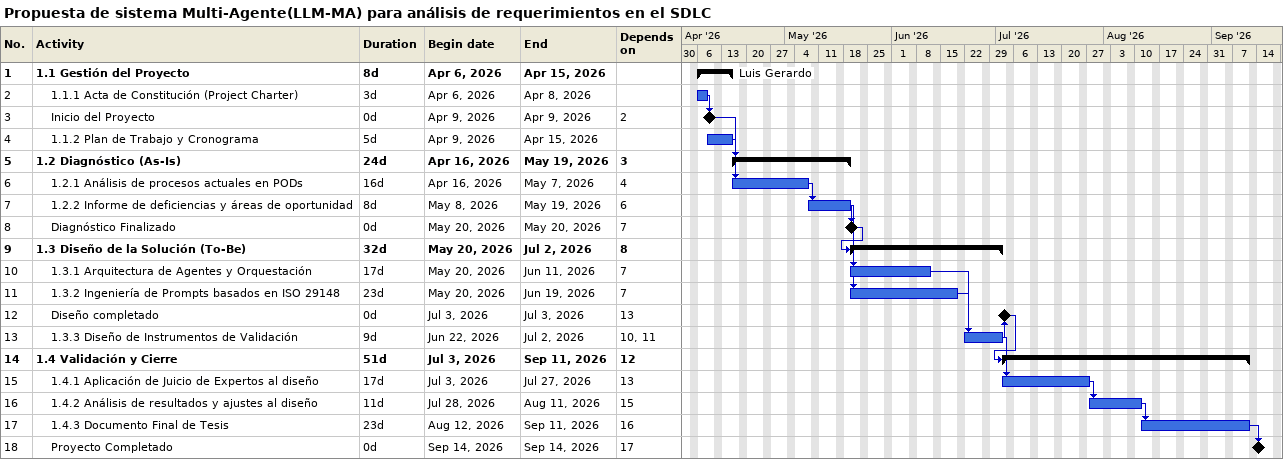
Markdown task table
Propuesta de sistema Multi-Agente(LLM-MA) para análisis de requerimientos en el SDLC

| ID | Level | Task | Duration | Start | Finish | Predecessors | Resources |
|---|---|---|---|---|---|---|---|
| 1 | 1 | **1.1 Gestión del Proyecto** | 8d | 2026-04-06 | 2026-04-15 |  | Luis Gerardo |
| 2 | 2 | 1.1.1 Acta de Constitución (Project Charter) | 3d | 2026-04-06 | 2026-04-08 |  |  |
| 3 | 2 | Inicio del Proyecto | 0d | 2026-04-09 | 2026-04-09 | 2 |  |
| 4 | 2 | 1.1.2 Plan de Trabajo y Cronograma | 5d | 2026-04-09 | 2026-04-15 |  |  |
| 5 | 1 | **1.2 Diagnóstico (As-Is)** | 24d | 2026-04-16 | 2026-05-19 | 3 |  |
| 6 | 2 | 1.2.1 Análisis de procesos actuales en PODs | 16d | 2026-04-16 | 2026-05-07 | 4 |  |
| 7 | 2 | 1.2.2 Informe de deficiencias y áreas de oportunidad | 8d | 2026-05-08 | 2026-05-19 | 6 |  |
| 8 | 2 | Diagnóstico Finalizado | 0d | 2026-05-20 | 2026-05-20 | 7 |  |
| 9 | 1 | **1.3 Diseño de la Solución (To-Be)** | 32d | 2026-05-20 | 2026-07-02 | 8 |  |
| 10 | 2 | 1.3.1 Arquitectura de Agentes y Orquestación | 17d | 2026-05-20 | 2026-06-11 | 7 |  |
| 11 | 2 | 1.3.2 Ingeniería de Prompts basados en ISO 29148 | 23d | 2026-05-20 | 2026-06-19 | 7 |  |
| 12 | 2 | Diseño completado | 0d | 2026-07-03 | 2026-07-03 | 13 |  |
| 13 | 2 | 1.3.3 Diseño de Instrumentos de Validación | 9d | 2026-06-22 | 2026-07-02 | 10, 11 |  |
| 14 | 1 | **1.4 Validación y Cierre** | 51d | 2026-07-03 | 2026-09-11 | 12 |  |
| 15 | 2 | 1.4.1 Aplicación de Juicio de Expertos al diseño | 17d | 2026-07-03 | 2026-07-27 | 13 |  |
| 16 | 2 | 1.4.2 Análisis de resultados y ajustes al diseño | 11d | 2026-07-28 | 2026-08-11 | 15 |  |
| 17 | 2 | 1.4.3 Documento Final de Tesis | 23d | 2026-08-12 | 2026-09-11 | 16 |  |
| 18 | 2 | Proyecto Completado | 0d | 2026-09-14 | 2026-09-14 | 17 |  |
